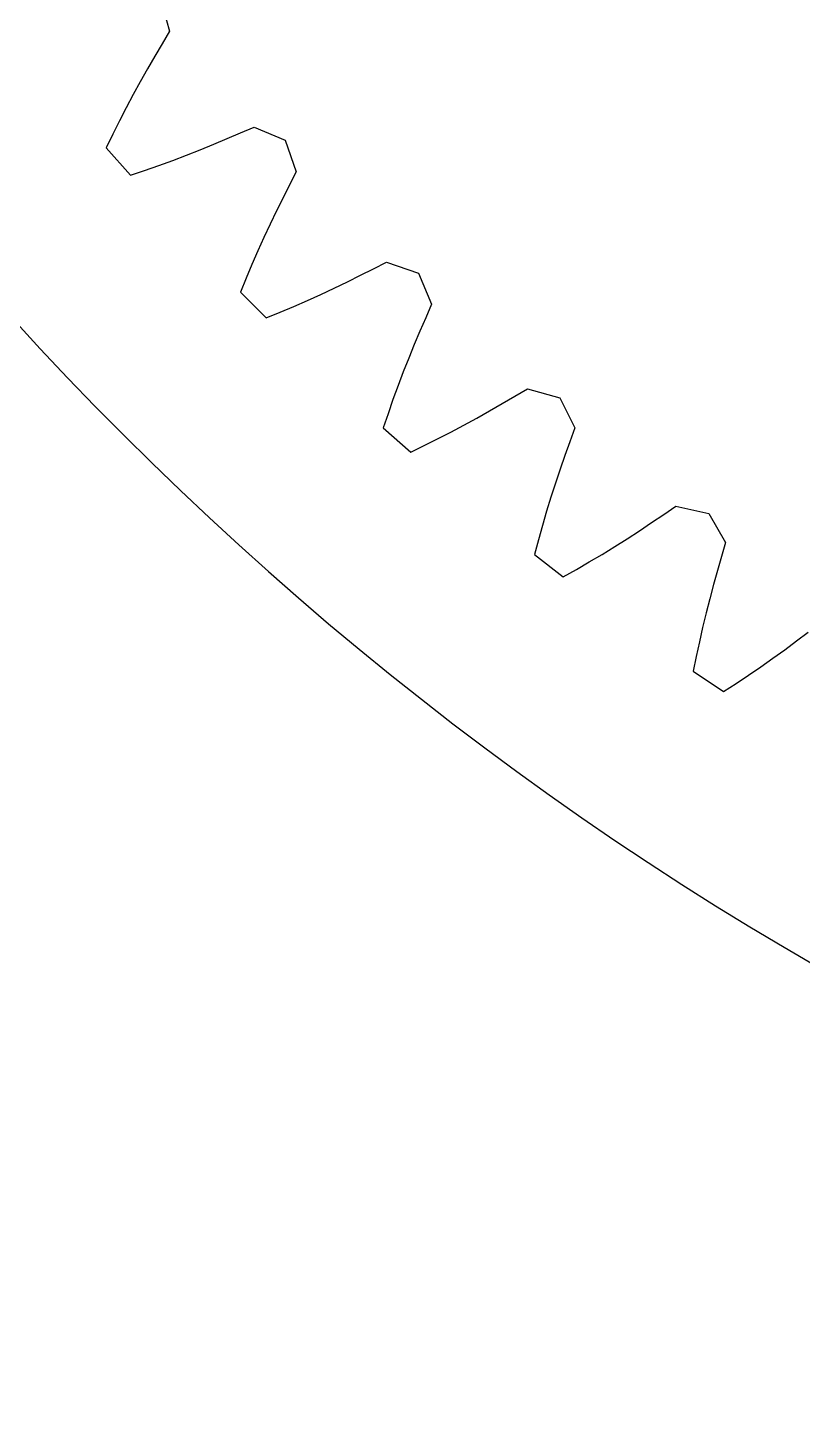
# Model space of a CAD drawing. Header units: millimetres. Extents: x -258 to 255, y -29 to 158.
# Drawn here: x -99.38 to -74.07, y 41.97 to 87.06 of the extents above; entities that cross this region are included whole.
import ezdxf

# ---------------------------------------------------------------- set-up
doc = ezdxf.new("R2010")
doc.units = ezdxf.units.MM
doc.layers.get('0').update_dxf_attribs({"lineweight": 25, "true_color": 0xffffff})

msp = doc.modelspace()

# ---------------------------------------------------------------- linework, layer by layer
at = {"color": 1, "true_color": 0xff0000}
for p, q in [((-95.039, 88.003), (-94.742, 86.946)), ((-94.742, 86.946), (-94.983, 86.534)), ((-94.983, 86.534), (-95.224, 86.123)), ((-95.464, 85.711), (-95.7, 85.294)), ((-95.224, 86.123), (-95.464, 85.711)), ((-95.7, 85.294), (-95.931, 84.872)), ((-95.931, 84.872), (-96.157, 84.445)), ((-96.157, 84.445), (-96.379, 84.013)), ((-96.379, 84.013), (-96.596, 83.576)), ((-96.596, 83.576), (-96.808, 83.135)), ((-93.296, 83.251), (-92.857, 83.438)), ((-92.857, 83.438), (-92.419, 83.625)), ((-92.419, 83.625), (-91.98, 83.813)), ((-91.98, 83.813), (-90.968, 83.385)), ((-96.808, 83.135), (-96.02, 82.24)), ((-94.187, 82.893), (-93.739, 83.07)), ((-93.739, 83.07), (-93.296, 83.251)), ((-90.968, 83.385), (-90.968, 83.385)), ((-90.968, 83.385), (-90.604, 82.348)), ((-95.556, 82.396), (-95.095, 82.557)), ((-95.095, 82.557), (-94.639, 82.723)), ((-94.639, 82.723), (-94.187, 82.893)), ((-96.02, 82.24), (-95.556, 82.396)), ((-90.604, 82.348), (-90.82, 81.923)), ((-90.82, 81.923), (-91.034, 81.497)), ((-91.034, 81.497), (-91.248, 81.071)), ((-91.248, 81.071), (-91.457, 80.64)), ((-91.457, 80.64), (-91.661, 80.204)), ((-91.661, 80.204), (-91.86, 79.763)), ((-91.86, 79.763), (-92.054, 79.318)), ((-88.077, 79.18), (-87.652, 79.396)), ((-87.652, 79.396), (-86.615, 79.032)), ((-92.054, 79.318), (-92.243, 78.869)), ((-88.929, 78.752), (-88.503, 78.966)), ((-88.503, 78.966), (-88.077, 79.18)), ((-86.615, 79.032), (-86.615, 79.032)), ((-86.615, 79.032), (-86.187, 78.02)), ((-92.243, 78.869), (-92.428, 78.415)), ((-89.796, 78.339), (-89.36, 78.543)), ((-89.36, 78.543), (-88.929, 78.752)), ((-92.428, 78.415), (-91.585, 77.572)), ((-90.682, 77.946), (-90.237, 78.14)), ((-90.237, 78.14), (-89.796, 78.339)), ((-86.187, 78.02), (-86.375, 77.581)), ((-91.585, 77.572), (-91.131, 77.757)), ((-91.131, 77.757), (-90.682, 77.946)), ((-86.375, 77.581), (-86.562, 77.143)), ((-86.562, 77.143), (-86.749, 76.704)), ((-86.749, 76.704), (-86.93, 76.261)), ((-86.93, 76.261), (-87.107, 75.813)), ((-87.107, 75.813), (-87.277, 75.361)), ((-87.277, 75.361), (-87.443, 74.905)), ((-87.443, 74.905), (-87.604, 74.444)), ((-83.877, 74.776), (-83.466, 75.017)), ((-83.466, 75.017), (-83.054, 75.258)), ((-83.054, 75.258), (-81.997, 74.961)), ((-81.997, 74.961), (-81.997, 74.961)), ((-81.997, 74.961), (-81.506, 73.977)), ((-87.604, 74.444), (-87.76, 73.98)), ((-84.706, 74.3), (-84.289, 74.536)), ((-84.289, 74.536), (-83.877, 74.776)), ((-87.76, 73.98), (-86.865, 73.192)), ((-85.555, 73.843), (-85.128, 74.069)), ((-85.128, 74.069), (-84.706, 74.3)), ((-81.506, 73.977), (-81.666, 73.528)), ((-86.424, 73.404), (-85.987, 73.621)), ((-85.987, 73.621), (-85.555, 73.843)), ((-81.666, 73.528), (-81.826, 73.079)), ((-86.865, 73.192), (-86.424, 73.404)), ((-81.826, 73.079), (-81.985, 72.629)), ((-81.985, 72.629), (-82.138, 72.175)), ((-82.138, 72.175), (-82.285, 71.717)), ((-82.285, 71.717), (-82.428, 71.255)), ((-82.428, 71.255), (-82.564, 70.79)), ((-78.602, 71.151), (-78.206, 71.418)), ((-78.206, 71.418), (-77.132, 71.187)), ((-79.393, 70.619), (-78.997, 70.885)), ((-78.997, 70.885), (-78.602, 71.151)), ((-77.132, 71.187), (-77.132, 71.187)), ((-77.132, 71.187), (-76.581, 70.237)), ((-82.564, 70.79), (-82.696, 70.32)), ((-80.202, 70.101), (-79.795, 70.358)), ((-79.795, 70.358), (-79.393, 70.619)), ((-82.696, 70.32), (-82.822, 69.847)), ((-80.614, 69.848), (-80.202, 70.101)), ((-76.581, 70.237), (-76.712, 69.778)), ((-82.822, 69.847), (-81.88, 69.116)), ((-81.453, 69.356), (-81.031, 69.6)), ((-81.031, 69.6), (-80.614, 69.848)), ((-76.712, 69.778), (-76.843, 69.32)), ((-81.88, 69.116), (-81.453, 69.356)), ((-76.843, 69.32), (-76.974, 68.861)), ((-76.974, 68.861), (-77.098, 68.399)), ((-77.098, 68.399), (-77.217, 67.932)), ((-77.217, 67.932), (-77.329, 67.462)), ((-77.329, 67.462), (-77.437, 66.989)), ((-74.261, 67.018), (-73.882, 67.308)), ((-77.437, 66.989), (-77.538, 66.512)), ((-74.646, 66.732), (-74.261, 67.018)), ((-77.538, 66.512), (-77.635, 66.032)), ((-75.431, 66.172), (-75.035, 66.45)), ((-75.035, 66.45), (-74.646, 66.732)), ((-77.635, 66.032), (-76.649, 65.362)), ((-76.238, 65.628), (-75.832, 65.898)), ((-75.832, 65.898), (-75.431, 66.172)), ((-76.649, 65.362), (-76.238, 65.628))]:
    msp.add_line(p, q, dxfattribs=at)
msp.add_arc((-19.529, 150.471), 108.5, 180, 270, dxfattribs=at)

doc.saveas('drawing.dxf')
